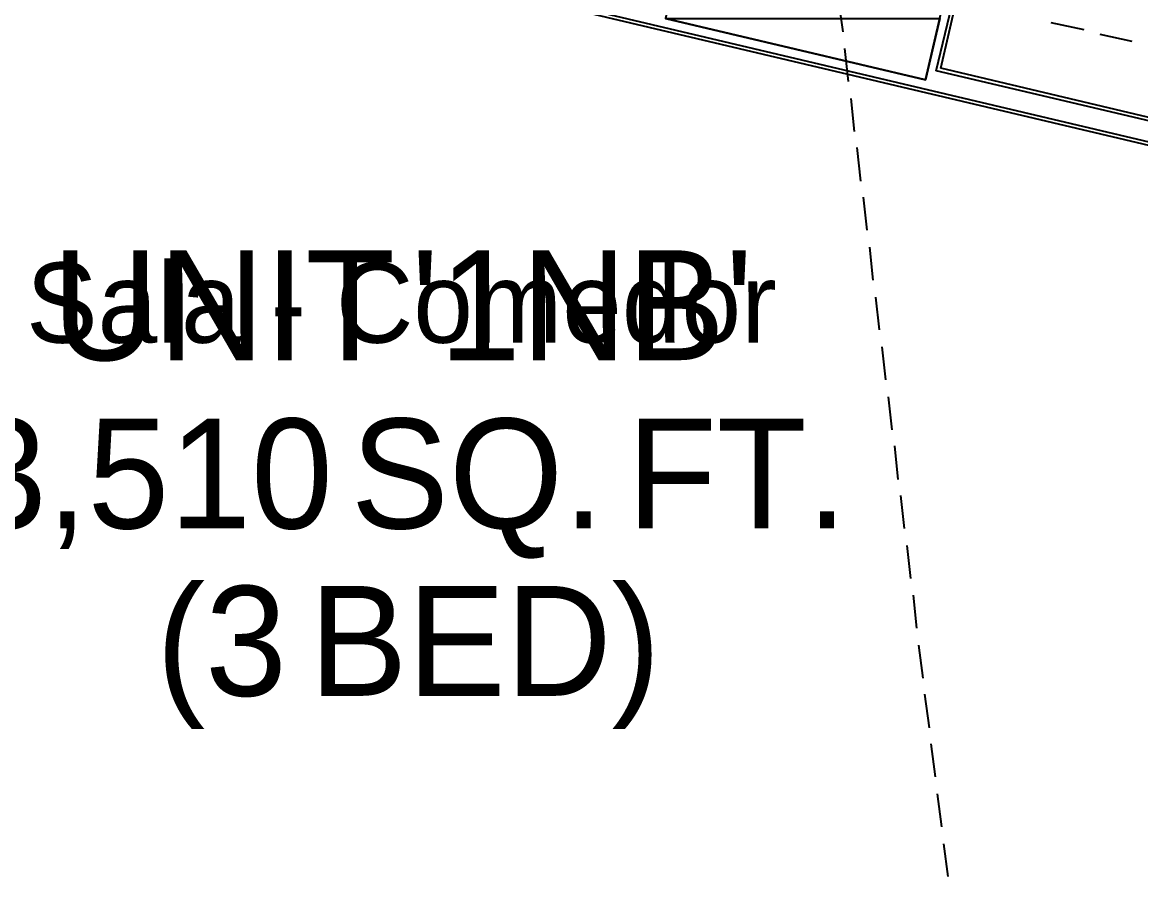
# Model space of a CAD drawing. Header units: feet. Extents: x -84 to 198, y -22 to 181.
# Drawn here: x 119.25 to 135.99, y 113.02 to 125.81 of the extents above; entities that cross this region are included whole.
import ezdxf
from ezdxf.enums import TextEntityAlignment as Align

# ---------------------------------------------------------------- set-up
doc = ezdxf.new("R2010")
doc.units = ezdxf.units.FT
for name, color, linetype in [('A-LINEA', 7, 'CONTINUOUS'), ('A-MURO-CONCRETO', 8, 'CONTINUOUS'), ('A-NOMBRE-ESPACIO', 2, 'CONTINUOUS'), ('A-TEXTO-PDF', 3, 'CONTINUOUS')]:
    doc.layers.add(name, color=color, linetype=linetype)

msp = doc.modelspace()

# ---------------------------------------------------------------- linework, layer by layer
at = {"layer": 'A-LINEA'}
for p, q in [((136.6933, 123.8311), (120.5067, 127.6578)), ((120.5733, 127.6978), (136.6933, 123.8844)), ((132.9333, 125.0844), (133.4133, 127.0711)), ((133, 125.1244), (133.4667, 127.1111)), ((131.4667, 126.1644), (131.5333, 125.6711)), ((135.1467, 125.6978), (134.6533, 125.8044)), ((135.8667, 125.5244), (135.3867, 125.6311)), ((131.56, 125.4178), (131.6133, 124.9244)), ((136.6667, 124.2044), (132.9333, 125.0844)), ((136.6533, 124.2578), (133, 125.1244)), ((131.6533, 124.6711), (131.7067, 124.1778)), ((131.7467, 123.9378), (131.8, 123.4311)), ((131.84, 123.1911), (131.8933, 122.6978)), ((131.9333, 122.4444), (131.9867, 121.9511)), ((132.0267, 121.6978), (132.08, 121.2044)), ((132.12, 120.9511), (132.1733, 120.4578)), ((132.2133, 120.2044), (132.2667, 119.7111)), ((132.3067, 119.4711), (132.36, 118.9644)), ((132.4, 118.7244), (132.4533, 118.2311)), ((132.4933, 117.9778), (132.5467, 117.4844)), ((132.5867, 117.2311), (132.64, 116.7378)), ((132.6667, 116.4844), (132.7333, 115.9911)), ((132.76, 115.7511), (132.8267, 115.2444)), ((132.8533, 115.0044), (132.92, 114.5111)), ((132.9467, 114.2578), (133.0133, 113.7644)), ((133.04, 113.5111), (133.1067, 113.0178))]:
    msp.add_line(p, q, dxfattribs=at)
msp.add_lwpolyline([(132.7733, 124.9511), (133.1867, 126.7378), (129.2933, 127.6578), (128.88, 125.8711), (132.7733, 124.9511)], dxfattribs=at)
at = {"layer": 'A-MURO-CONCRETO'}
msp.add_lwpolyline([(128.88, 125.8711), (132.9867, 125.8711), (132.7733, 124.9511), (128.88, 125.8711), (128.88, 125.8711)], dxfattribs=at)

# ---------------------------------------------------------------- texts
at = {"layer": 'A-NOMBRE-ESPACIO'}
msp.add_text('Sala - Comedor', height=1.2, dxfattribs=at).set_placement((124.928, 121.0133), align=Align.CENTER)
at = {"layer": 'A-TEXTO-PDF'}
for s, p in [('UNIT', (122.2668, 120.7518)), ("'1NB'", (127.6328, 120.7518)), ('3,510', (121.1473, 118.2318)), ('SQ.', (126.0658, 118.2318)), ('FT.', (129.9536, 118.2318)), ('(3', (122.2346, 115.7252)), ('BED)', (126.1789, 115.7252))]:
    msp.add_text(s, height=1.646, dxfattribs=at).set_placement(p, align=Align.CENTER)

doc.saveas('drawing.dxf')
